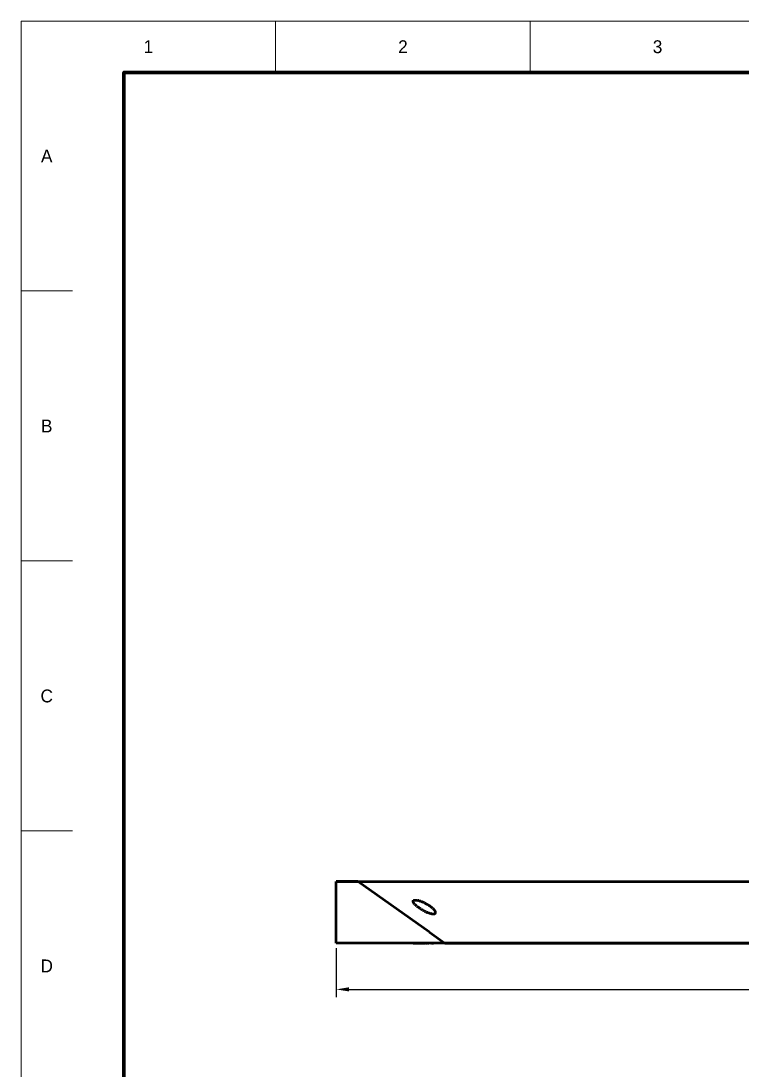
# Model space of a CAD drawing. Header units: millimetres. Extents: x 0 to 594, y 0 to 420.
# Drawn here: x 0 to 140.4, y 215.8 to 420 of the extents above; entities that cross this region are included whole.
import ezdxf
from ezdxf.enums import TextEntityAlignment as Align

# ---------------------------------------------------------------- set-up
doc = ezdxf.new("R2010")
doc.units = ezdxf.units.MM
doc.linetypes.add('DASHED', pattern=[1.524, 1.27, -0.254])
for name, color, linetype, lineweight in [('COTAS', 7, 'CONTINUOUS', 25), ('FINA', 7, 'CONTINUOUS', 18), ('NORMA', 7, 'CONTINUOUS', 70), ('OCULTA', 8, 'DASHED', 25), ('TEXTO', 7, 'CONTINUOUS', 25), ('VISIBLE', 7, 'CONTINUOUS', 50)]:
    doc.layers.add(name, color=color, linetype=linetype, lineweight=lineweight)
doc.dimstyles.new('F3D_1000', dxfattribs={"dimtxt": 3.5, "dimasz": 2.5, "dimexe": 1.5, "dimexo": 1, "dimgap": 0.9, "dimtad": 1, "dimdec": 1, "dimdsep": 46, "dimcen": 2.5, "dimazin": 3, "dimtfac": 1, "dimtmove": 0, "dimatfit": 3})

msp = doc.modelspace()

# ---------------------------------------------------------------- linework, layer by layer
at = {"layer": 'FINA'}
for p, q in [((49.5, 410), (49.5, 420)), ((99, 410), (99, 420)), ((0, 367.5), (10, 367.5)), ((0, 315), (10, 315)), ((0, 262.5), (10, 262.5))]:
    msp.add_line(p, q, dxfattribs=at)
msp.add_lwpolyline([(0, 0), (594, 0), (594, 420), (0, 420)], close=True, dxfattribs=at)
at = {"layer": 'NORMA'}
msp.add_lwpolyline([(20, 10), (584, 10), (584, 410), (20, 410)], close=True, dxfattribs=at)
at = {"layer": 'OCULTA'}
for p, q in [((61.29, 252.69), (63.27, 252.69)), ((63.27, 252.69), (65.36, 252.69)), ((65.36, 252.69), (67.56, 252.69)), ((67.56, 252.69), (69.86, 252.69)), ((69.86, 252.69), (72.27, 252.69)), ((72.27, 252.69), (74.77, 252.69)), ((74.77, 252.69), (77.37, 252.69)), ((77.37, 252.69), (80.06, 252.69)), ((80.06, 252.69), (82.85, 252.69)), ((82.85, 252.69), (85.72, 252.69)), ((85.72, 252.69), (88.67, 252.69)), ((88.67, 252.69), (91.7, 252.69)), ((91.7, 252.69), (94.82, 252.69)), ((94.82, 252.69), (98, 252.69)), ((98, 252.69), (101.26, 252.69)), ((101.26, 252.69), (104.58, 252.69)), ((104.58, 252.69), (107.97, 252.69)), ((107.97, 252.69), (111.42, 252.69)), ((111.42, 252.69), (114.92, 252.69)), ((114.92, 252.69), (118.47, 252.69)), ((118.47, 252.69), (122.07, 252.69)), ((122.07, 252.69), (125.72, 252.69)), ((125.72, 252.69), (129.4, 252.69)), ((129.4, 252.69), (133.12, 252.69)), ((133.12, 252.69), (136.87, 252.69)), ((136.87, 252.69), (140.65, 252.69)), ((61.29, 240.69), (63.27, 240.69)), ((63.27, 240.69), (65.36, 240.69)), ((65.36, 240.69), (67.56, 240.69)), ((67.56, 240.69), (69.86, 240.69)), ((69.86, 240.69), (72.27, 240.69)), ((72.27, 240.69), (74.77, 240.69)), ((74.77, 240.69), (77.37, 240.69)), ((76.24, 240.69), (76.22, 240.69)), ((76.22, 240.69), (76.22, 240.69)), ((76.26, 240.69), (76.24, 240.69)), ((76.29, 240.69), (76.26, 240.69)), ((76.33, 240.69), (76.29, 240.69)), ((76.38, 240.69), (76.33, 240.69)), ((76.44, 240.69), (76.38, 240.69)), ((76.51, 240.69), (76.44, 240.69)), ((76.59, 240.69), (76.51, 240.69)), ((76.59, 240.69), (76.67, 240.69)), ((76.76, 240.69), (76.67, 240.69)), ((76.86, 240.69), (76.76, 240.69)), ((76.97, 240.69), (76.86, 240.69)), ((76.97, 240.69), (77.08, 240.69)), ((77.08, 240.69), (77.19, 240.69)), ((77.32, 240.69), (77.19, 240.69)), ((77.32, 240.69), (77.44, 240.69)), ((77.37, 240.69), (80.06, 240.69)), ((77.58, 240.69), (77.44, 240.69)), ((77.71, 240.69), (77.58, 240.69)), ((77.71, 240.69), (77.85, 240.69)), ((77.85, 240.69), (77.99, 240.69)), ((78.13, 240.69), (77.99, 240.69)), ((78.13, 240.69), (78.27, 240.69)), ((78.27, 240.69), (78.42, 240.69)), ((78.42, 240.69), (78.56, 240.69)), ((78.56, 240.69), (78.7, 240.69)), ((78.7, 240.69), (78.85, 240.69)), ((78.85, 240.69), (78.99, 240.69)), ((78.99, 240.69), (79.12, 240.69)), ((79.12, 240.69), (79.26, 240.69)), ((79.26, 240.69), (79.39, 240.69)), ((79.39, 240.69), (79.52, 240.69)), ((79.52, 240.69), (79.64, 240.69)), ((79.64, 240.69), (79.76, 240.69)), ((79.76, 240.69), (79.87, 240.69)), ((79.87, 240.69), (79.97, 240.69)), ((79.97, 240.69), (80.07, 240.69)), ((80.06, 240.69), (82.85, 240.69)), ((80.07, 240.69), (80.16, 240.69)), ((80.16, 240.69), (80.25, 240.69)), ((80.25, 240.69), (80.32, 240.69)), ((80.32, 240.69), (80.39, 240.69)), ((80.39, 240.69), (80.45, 240.69)), ((80.45, 240.69), (80.5, 240.69)), ((80.5, 240.69), (80.54, 240.69)), ((80.54, 240.69), (80.57, 240.69)), ((80.57, 240.69), (80.6, 240.69)), ((80.6, 240.69), (80.61, 240.69)), ((80.61, 240.69), (80.62, 240.69)), ((82.85, 240.69), (85.72, 240.69)), ((85.72, 240.69), (88.67, 240.69)), ((88.67, 240.69), (91.7, 240.69)), ((91.7, 240.69), (94.82, 240.69)), ((94.82, 240.69), (98, 240.69)), ((98, 240.69), (101.26, 240.69)), ((101.26, 240.69), (104.58, 240.69)), ((104.58, 240.69), (107.97, 240.69)), ((107.97, 240.69), (111.42, 240.69)), ((111.42, 240.69), (114.92, 240.69)), ((114.92, 240.69), (118.47, 240.69)), ((118.47, 240.69), (122.07, 240.69)), ((122.07, 240.69), (125.72, 240.69)), ((125.72, 240.69), (129.4, 240.69)), ((129.4, 240.69), (133.12, 240.69)), ((133.12, 240.69), (136.87, 240.69)), ((136.87, 240.69), (140.65, 240.69))]:
    msp.add_line(p, q, dxfattribs=at)
at = {"layer": 'VISIBLE'}
for p, q in [((61.29, 240.69), (61.29, 252.69)), ((65.48, 252.69), (61.29, 252.69)), ((61.29, 240.69), (61.29, 252.69)), ((61.29, 252.69), (61.29, 252.69)), ((61.29, 252.69), (61.29, 252.69)), ((61.29, 252.69), (145.45, 252.69)), ((79.42, 242.8), (65.48, 252.69)), ((65.48, 252.69), (69.1, 252.69)), ((69.1, 252.69), (69.32, 252.69)), ((69.32, 252.69), (73.31, 252.69)), ((73.31, 252.69), (73.56, 252.69)), ((73.56, 252.69), (77.91, 252.69)), ((77.91, 252.69), (78.17, 252.69)), ((78.17, 252.69), (82.86, 252.69)), ((82.86, 252.69), (83.15, 252.69)), ((83.15, 252.69), (88.15, 252.69)), ((88.15, 252.69), (88.45, 252.69)), ((88.45, 252.69), (93.75, 252.69)), ((93.75, 252.69), (94.08, 252.69)), ((94.08, 252.69), (99.65, 252.69)), ((99.65, 252.69), (99.99, 252.69)), ((99.99, 252.69), (105.81, 252.69)), ((105.81, 252.69), (106.17, 252.69)), ((106.17, 252.69), (112.21, 252.69)), ((112.21, 252.69), (112.58, 252.69)), ((112.58, 252.69), (118.82, 252.69)), ((118.82, 252.69), (119.21, 252.69)), ((119.21, 252.69), (125.62, 252.69)), ((125.62, 252.69), (126.02, 252.69)), ((126.02, 252.69), (132.57, 252.69)), ((132.57, 252.69), (132.98, 252.69)), ((132.98, 252.69), (139.65, 252.69)), ((139.65, 252.69), (140.06, 252.69)), ((140.06, 252.69), (145.45, 252.69)), ((76.22, 248.86), (76.24, 248.9)), ((76.22, 248.81), (76.22, 248.86)), ((76.22, 248.76), (76.22, 248.81)), ((76.24, 248.7), (76.22, 248.76)), ((76.24, 248.9), (76.26, 248.94)), ((76.26, 248.64), (76.24, 248.7)), ((76.26, 248.94), (76.29, 248.98)), ((76.29, 248.57), (76.26, 248.64)), ((76.29, 248.98), (76.33, 249.01)), ((76.33, 248.5), (76.29, 248.57)), ((76.33, 249.01), (76.38, 249.03)), ((76.38, 248.43), (76.33, 248.5)), ((76.38, 249.03), (76.44, 249.05)), ((76.44, 248.35), (76.38, 248.43)), ((76.44, 249.05), (76.51, 249.06)), ((76.51, 248.27), (76.44, 248.35)), ((76.51, 249.06), (76.59, 249.06)), ((76.59, 248.19), (76.51, 248.27)), ((76.59, 249.06), (76.67, 249.06)), ((76.59, 248.19), (76.67, 248.1)), ((76.67, 249.06), (76.76, 249.06)), ((76.76, 248.02), (76.67, 248.1)), ((76.76, 249.06), (76.86, 249.05)), ((76.86, 247.93), (76.76, 248.02)), ((76.86, 249.05), (76.97, 249.03)), ((76.97, 247.84), (76.86, 247.93)), ((76.97, 249.03), (77.08, 249.01)), ((76.97, 247.84), (77.08, 247.76)), ((77.08, 249.01), (77.19, 248.98)), ((77.19, 247.67), (77.08, 247.76)), ((77.32, 248.94), (77.19, 248.98)), ((77.32, 247.58), (77.19, 247.67)), ((77.32, 248.94), (77.44, 248.9)), ((77.44, 247.49), (77.32, 247.58)), ((77.44, 248.9), (77.58, 248.86)), ((77.58, 247.4), (77.44, 247.49)), ((77.71, 248.81), (77.58, 248.86)), ((77.71, 247.32), (77.58, 247.4)), ((77.71, 248.81), (77.85, 248.76)), ((77.71, 247.32), (77.85, 247.24)), ((77.85, 248.76), (77.99, 248.7)), ((77.99, 247.15), (77.85, 247.24)), ((78.13, 248.64), (77.99, 248.7)), ((78.13, 247.07), (77.99, 247.15)), ((78.27, 248.57), (78.13, 248.64)), ((78.13, 247.07), (78.27, 247)), ((78.42, 248.5), (78.27, 248.57)), ((78.42, 248.5), (78.56, 248.43)), ((78.7, 248.35), (78.56, 248.43)), ((78.85, 248.27), (78.7, 248.35)), ((78.99, 248.19), (78.85, 248.27)), ((79.12, 248.1), (78.99, 248.19)), ((79.26, 248.02), (79.12, 248.1)), ((79.39, 247.93), (79.26, 248.02)), ((79.52, 247.84), (79.39, 247.93)), ((79.64, 247.76), (79.52, 247.84)), ((79.76, 247.67), (79.64, 247.76)), ((79.87, 247.58), (79.76, 247.67)), ((79.97, 247.49), (79.87, 247.58)), ((80.07, 247.4), (79.97, 247.49)), ((80.07, 247.4), (80.16, 247.32)), ((80.25, 247.24), (80.16, 247.32)), ((80.32, 247.15), (80.25, 247.24)), ((80.39, 247.07), (80.32, 247.15)), ((80.45, 247), (80.39, 247.07)), ((78.42, 246.92), (78.27, 247)), ((78.42, 246.92), (78.56, 246.85)), ((78.7, 246.79), (78.56, 246.85)), ((78.7, 246.79), (78.85, 246.72)), ((78.85, 246.72), (78.99, 246.67)), ((79.12, 246.61), (78.99, 246.67)), ((79.12, 246.61), (79.26, 246.56)), ((79.26, 246.56), (79.39, 246.52)), ((79.39, 246.52), (79.52, 246.48)), ((79.52, 246.48), (79.64, 246.45)), ((79.76, 246.42), (79.64, 246.45)), ((79.76, 246.42), (79.87, 246.39)), ((79.87, 246.39), (79.97, 246.38)), ((79.97, 246.38), (80.07, 246.37)), ((80.07, 246.37), (80.16, 246.36)), ((80.16, 246.36), (80.25, 246.36)), ((80.25, 246.36), (80.32, 246.37)), ((80.32, 246.37), (80.39, 246.38)), ((80.39, 246.38), (80.45, 246.39)), ((80.5, 246.92), (80.45, 247)), ((80.45, 246.39), (80.5, 246.42)), ((80.5, 246.92), (80.54, 246.85)), ((80.5, 246.42), (80.54, 246.45)), ((80.57, 246.79), (80.54, 246.85)), ((80.54, 246.45), (80.57, 246.48)), ((80.6, 246.72), (80.57, 246.79)), ((80.57, 246.48), (80.6, 246.52)), ((80.61, 246.67), (80.6, 246.72)), ((80.6, 246.52), (80.61, 246.56)), ((80.62, 246.61), (80.61, 246.67)), ((80.61, 246.56), (80.62, 246.61)), ((79.42, 242.8), (82.39, 240.69)), ((82.39, 240.69), (61.29, 240.69)), ((61.29, 240.69), (61.29, 240.69)), ((160.83, 240.69), (61.29, 240.69)), ((61.29, 240.69), (61.29, 240.69)), ((76.22, 240.69), (76.22, 240.69)), ((76.22, 240.69), (76.24, 240.69)), ((76.24, 240.69), (76.26, 240.69)), ((76.26, 240.69), (76.29, 240.69)), ((76.29, 240.69), (76.33, 240.69)), ((76.33, 240.69), (76.38, 240.69)), ((76.38, 240.69), (76.44, 240.69)), ((76.44, 240.69), (76.51, 240.69)), ((76.51, 240.69), (76.59, 240.69)), ((76.59, 240.69), (76.67, 240.69)), ((76.67, 240.69), (76.76, 240.69)), ((76.76, 240.69), (76.86, 240.69)), ((76.86, 240.69), (76.97, 240.69)), ((76.97, 240.69), (77.08, 240.69)), ((77.08, 240.69), (77.19, 240.69)), ((77.19, 240.69), (77.32, 240.69)), ((77.32, 240.69), (77.44, 240.69)), ((77.44, 240.69), (77.58, 240.69)), ((77.58, 240.69), (77.71, 240.69)), ((77.71, 240.69), (77.85, 240.69)), ((77.85, 240.69), (77.99, 240.69)), ((77.99, 240.69), (78.13, 240.69)), ((78.13, 240.69), (78.27, 240.69)), ((78.27, 240.69), (78.42, 240.69)), ((78.42, 240.69), (78.56, 240.69)), ((78.7, 240.69), (78.56, 240.69)), ((78.7, 240.69), (78.85, 240.69)), ((78.85, 240.69), (78.99, 240.69)), ((79.12, 240.69), (78.99, 240.69)), ((79.12, 240.69), (79.26, 240.69)), ((79.39, 240.69), (79.26, 240.69)), ((79.52, 240.69), (79.39, 240.69)), ((79.64, 240.69), (79.52, 240.69)), ((79.64, 240.69), (79.76, 240.69)), ((79.87, 240.69), (79.76, 240.69)), ((79.87, 240.69), (79.97, 240.69)), ((80.07, 240.69), (79.97, 240.69)), ((80.07, 240.69), (80.16, 240.69)), ((80.25, 240.69), (80.16, 240.69)), ((80.32, 240.69), (80.25, 240.69)), ((80.39, 240.69), (80.32, 240.69)), ((80.45, 240.69), (80.39, 240.69)), ((80.5, 240.69), (80.45, 240.69)), ((80.5, 240.69), (80.54, 240.69)), ((80.57, 240.69), (80.54, 240.69)), ((80.6, 240.69), (80.57, 240.69)), ((80.61, 240.69), (80.6, 240.69)), ((80.62, 240.69), (80.61, 240.69)), ((82.39, 240.69), (82.67, 240.69)), ((82.67, 240.69), (85.56, 240.69)), ((85.56, 240.69), (85.87, 240.69)), ((85.87, 240.69), (89.05, 240.69)), ((89.05, 240.69), (89.39, 240.69)), ((89.39, 240.69), (92.86, 240.69)), ((92.86, 240.69), (93.22, 240.69)), ((93.22, 240.69), (96.96, 240.69)), ((96.96, 240.69), (97.34, 240.69)), ((97.34, 240.69), (101.33, 240.69)), ((101.33, 240.69), (101.74, 240.69)), ((101.74, 240.69), (105.97, 240.69)), ((105.97, 240.69), (106.4, 240.69)), ((106.4, 240.69), (110.84, 240.69)), ((110.84, 240.69), (111.29, 240.69)), ((111.29, 240.69), (115.93, 240.69)), ((115.93, 240.69), (116.4, 240.69)), ((116.4, 240.69), (121.22, 240.69)), ((121.22, 240.69), (121.7, 240.69)), ((121.7, 240.69), (126.68, 240.69)), ((126.68, 240.69), (127.17, 240.69)), ((127.17, 240.69), (132.29, 240.69)), ((132.29, 240.69), (132.8, 240.69)), ((132.8, 240.69), (138.03, 240.69)), ((138.03, 240.69), (138.54, 240.69)), ((138.54, 240.69), (143.87, 240.69))]:
    msp.add_line(p, q, dxfattribs=at)

# ---------------------------------------------------------------- texts
at = {"layer": 'TEXTO'}
for s, p in [('1', (24.75, 415)), ('2', (74.25, 415)), ('3', (123.75, 415)), ('A', (5, 393.75)), ('B', (5, 341.25)), ('C', (5, 288.75)), ('D', (5, 236.25))]:
    msp.add_text(s, height=2.5, dxfattribs=at).set_placement(p, align=Align.MIDDLE_CENTER)

# ---------------------------------------------------------------- dimensions: what is measured, and where the dimension line sits
at = {"layer": 'COTAS'}
msp.add_linear_dim(base=(61.29, 231.69), p1=(61.29, 240.69), p2=(262.2, 240.69), dimstyle='F3D_1000', dxfattribs=at).render()

doc.saveas('drawing.dxf')
